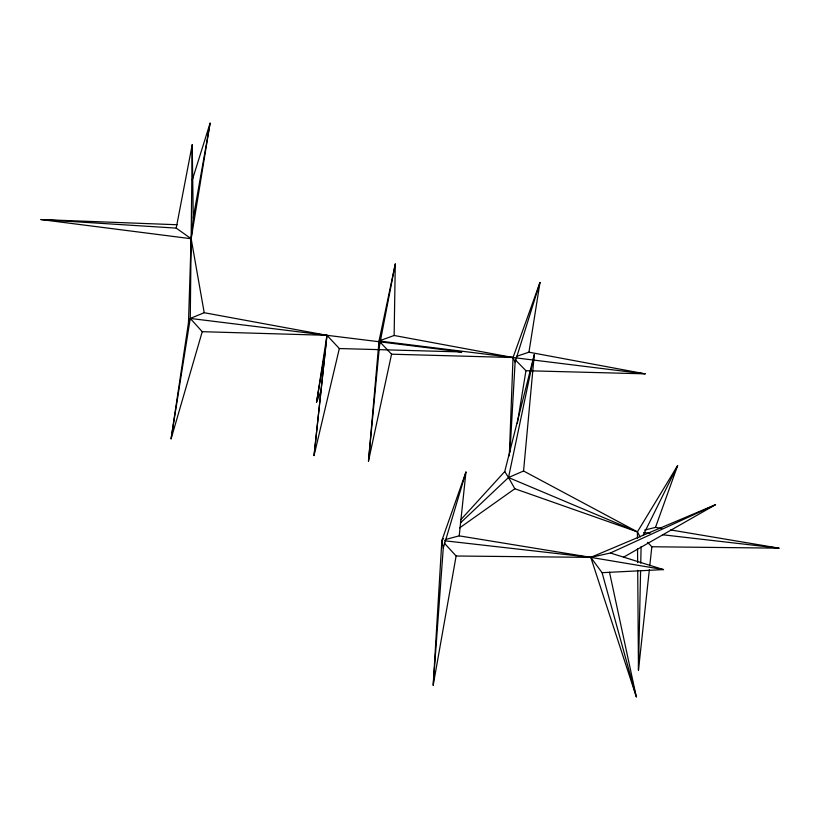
<?xml version="1.0" encoding="UTF-8"?>
<svg xmlns="http://www.w3.org/2000/svg" width="820" height="820" viewBox="0 0 820 820"><rect width="100%" height="100%" fill="white"/><g stroke="black" fill="none" stroke-linecap="round" stroke-linejoin="round"><path stroke-width="1.23" d="M204.211 312.717L191.162 238.733L176.218 228.114L192.208 144.75L190.26 318.426L171.093 438.823L202.243 331.69L190.26 318.426L204.211 312.717L326.954 335.308L339.337 348.541L461.732 351.944L190.26 318.426L188.487 322.629L171.093 438.823M380.193 340.556L394.133 335.482L395.281 263.989L379.035 340.976L368.487 461.117L391.56 354.189L379.865 341.858M649.358 569.654L638.472 670.176L640.584 570.884M640.748 563.248L641.096 546.694M188.487 322.629L191.162 238.733L193.243 217.935L210.084 123.164L192.29 180.021M509.322 455.817L513.033 357.53L539.99 282.469L528.941 352.19L516.446 356.382M509.958 452.158L515.114 362.132L539.99 282.469M444.389 543.209L456.115 556.011L433.196 685.202L441.877 540.462L465.955 472.043L459.22 535.86L445.342 539.539M433.196 685.202L443.271 548.078L465.955 472.043M460.379 522.976L508.502 477.527L523.56 470.998L534.291 354.578L504.73 471.572L460.819 519.706M368.487 461.117L379.527 345.404L395.281 263.989M339.337 348.541L314.05 455.571L326.954 335.308L202.243 331.69M314.05 455.571L326.954 335.308L316.602 402.087L321.235 390.258M649.768 565.841L651.838 546.755L647.595 542.368M210.084 123.164L191.162 238.733L41 219.565L177.017 224.741M517.328 423.489L525.948 370.712L515.616 360.164M316.602 402.087L324.617 353.943M534.291 354.578L508.502 477.527L514.847 488.751L637.417 531.862L640.164 536.997M644.653 530.068L655.508 527.383L677.617 465.627L637.417 531.862L637.468 538.258M642.962 535.614L677.617 465.627M443.599 538.576L441.877 540.462L443.271 548.078M459.6 527.906L514.847 488.751M623.661 557.139L715.522 504.7L590.789 557.364L456.115 556.011M444.419 540.749L590.789 557.364L610.377 553.018L715.522 504.7M459.22 535.86L590.789 557.364L602.085 572.678L663.513 569.592L610.377 553.018M651.838 546.755L779 548.149L670.627 529.925M525.948 370.712L645.166 373.848L528.941 352.19M391.56 354.189L513.033 357.53L515.114 362.132M41 219.565L176.218 228.114M457.898 351.708L461.732 351.944M643.731 532.59L650.055 533.307M662.693 534.763L779 548.149M380.295 341.13L645.166 373.848M655.508 527.383L661.812 528.439M663.513 569.592L590.789 557.364L636.31 696.836L609.506 572.216M394.133 335.482L513.033 357.53M523.56 470.998L637.417 531.862L508.502 477.527L504.73 471.572M602.085 572.678L636.31 696.836M379.035 340.976L379.527 345.404M192.208 144.75L193.243 217.935M637.54 548.508L637.652 562.592M637.714 570.279L638.472 670.176"/></g></svg>
